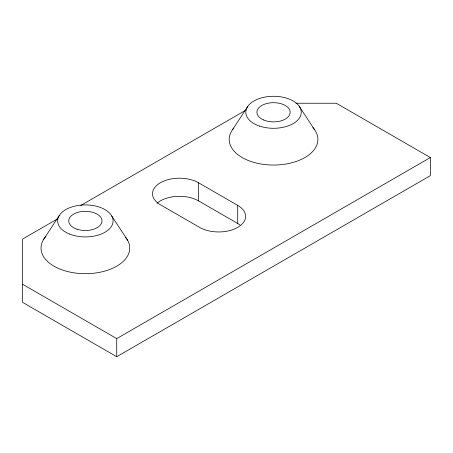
<?xml version="1.0" encoding="UTF-8"?>
<svg xmlns="http://www.w3.org/2000/svg" width="453" height="453" viewBox="0 0 453 453"><rect width="100%" height="100%" fill="white"/><g stroke="black" fill="none" stroke-linecap="round" stroke-linejoin="round"><path stroke-width="0.68" d="M43.618 239.45L59.275 215.526M232.565 129.643L247.933 106.161M57.565 218.873L22.65 239.031L22.65 302.4L116.732 356.721L430.35 175.656L430.35 157.548L336.268 103.233L296.002 103.233M80.838 205.436L244.999 110.657M22.65 284.297L116.732 338.612L430.35 157.548M198.516 182.757L237.717 205.39A26.954 15.561 0 0 1 237.717 227.4A26.954 15.561 0 0 1 199.603 227.4L160.402 204.767A26.954 15.561 0 0 1 160.402 182.757A26.954 15.561 0 0 1 198.516 182.757L198.516 200.866L237.717 223.499A26.954 15.561 0 0 1 240.039 225.028M299.15 106.161L314.518 129.643M111.766 216.03L127.604 240.254M237.717 205.39L237.717 223.499M116.732 338.612L116.732 356.721M157.044 203.227A26.954 15.561 0 0 1 198.516 200.866M125.47 237.14A44.354 25.606 0 0 1 84.637 273.686A44.354 25.606 0 0 1 45.929 236.375M312.881 127.621A44.354 25.606 0 0 1 274.025 165.051A44.354 25.606 0 0 1 233.765 128.12M263.42 119.903A16.631 9.604 0 0 0 290.033 113.539A16.631 9.604 0 0 0 267.179 103.414A16.631 9.604 0 0 0 263.42 119.903M77.055 229.235A16.631 9.604 0 0 0 102.004 220.922A16.631 9.604 0 0 0 77.055 212.604A16.631 9.604 0 0 0 77.055 229.235M259.682 126.144A27.718 16.002 0 0 0 301.262 112.282A27.718 16.002 0 0 0 259.682 98.426A27.718 16.002 0 0 0 259.682 126.144M69.592 234.076A27.718 16.002 0 0 0 113.001 222.236A27.718 16.002 0 0 0 73.528 206.455A27.718 16.002 0 0 0 69.592 234.076"/></g></svg>
